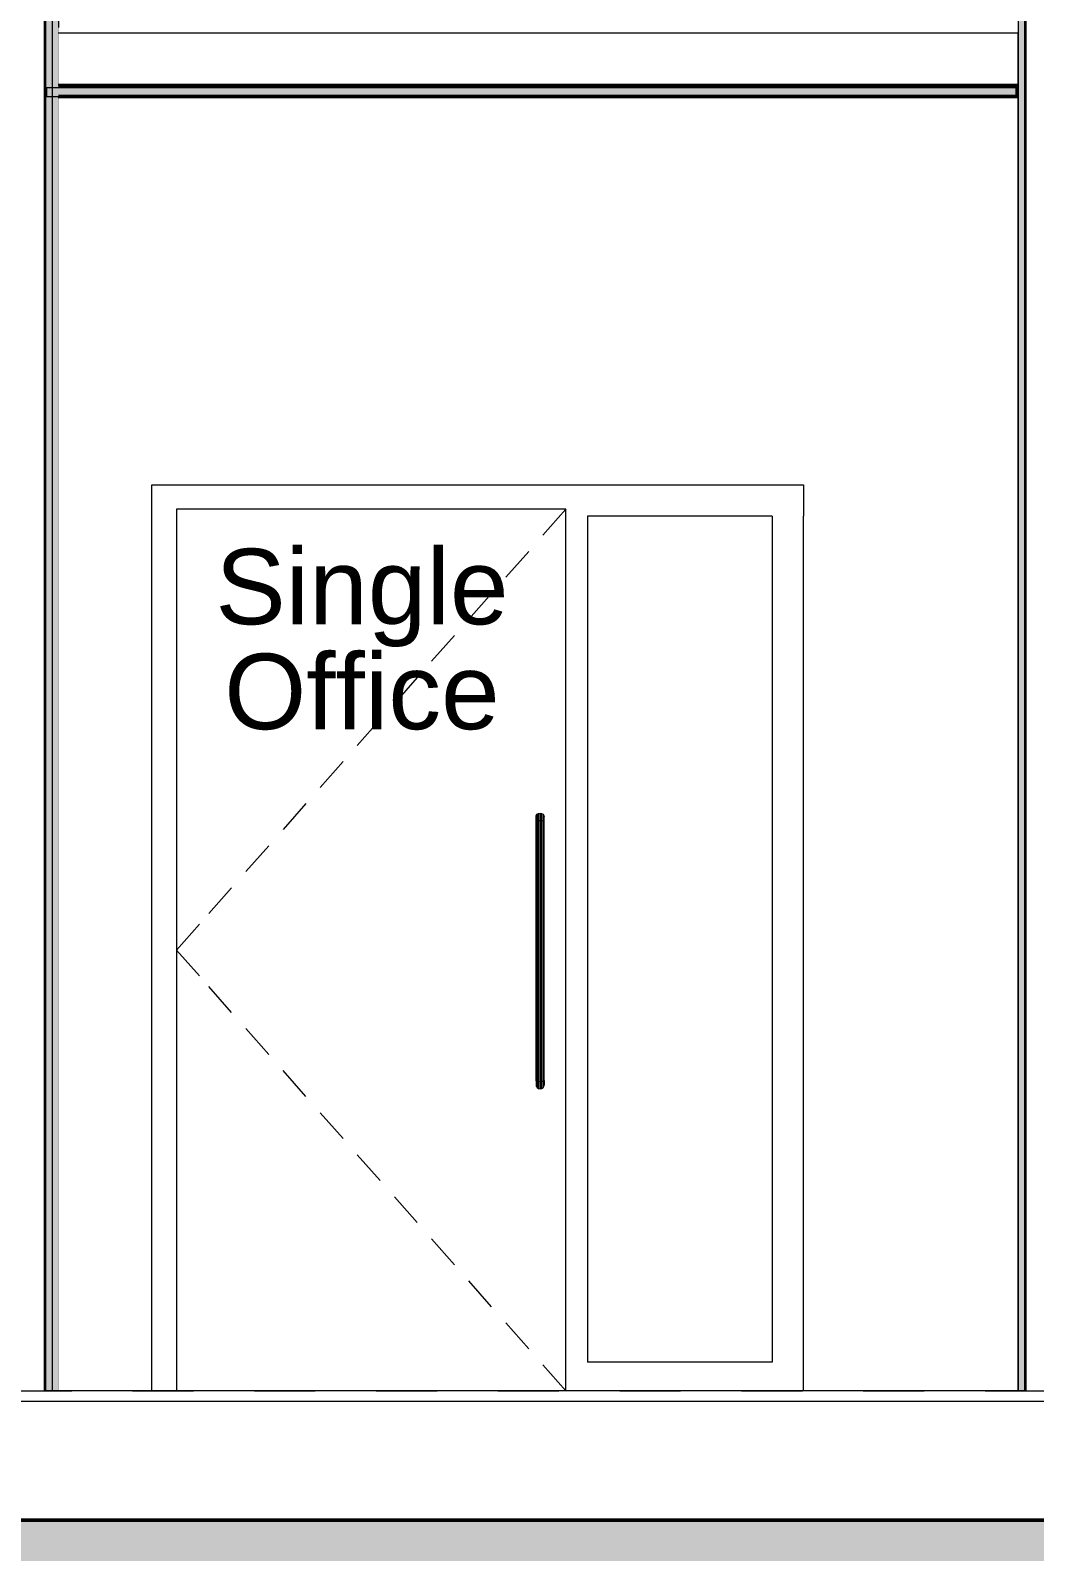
# Model space of a CAD drawing. Header units: millimetres. Extents: x -48147 to 1403542, y -455564 to 18123.
# Drawn here: x 1382476 to 1384803, y -438215 to -434690 of the extents above; entities that cross this region are included whole.
import ezdxf

# ---------------------------------------------------------------- set-up
doc = ezdxf.new("R2010")
doc.units = ezdxf.units.MM
doc.header["$MEASUREMENT"] = 0
doc.linetypes.add('Dashed', pattern=[2822.222233, 1411.111116, -1411.111116])
doc.linetypes.add('Wipeout_Contour', pattern=[1000, 0, -1000])
for name, color, linetype, lineweight, true_color in [('0_Pen_No__105', 7, 'Continuous', 15, 0xa6a6a6), ('A-230-M_FLOOR.IFC Import_Pen_No__109', 7, 'Continuous', 15, 0xa6a6a6), ('A-230-M_FLOOR.IFC Import_Pen_No__29', 7, 'Continuous', 50, 0x2a2a2a), ('New_A-20-M_Ceiling_Pen_No__107', 7, 'Continuous', 15, 0xa6a6a6), ('New_A-20-M_Ceiling_Pen_No__29', 7, 'Continuous', 50, 0x2a2a2a), ('New_A-25-M_Wall_Int_Pen_No__107', 7, 'Continuous', 15, 0xa6a6a6), ('New_ArchiCAD Doors_Pen_No__63', 7, 'Continuous', 20, 0x606060)]:
    doc.layers.add(name, color=color, linetype=linetype, lineweight=lineweight, true_color=true_color)
for name, color, linetype in [('A-230-M_FLOOR.IFC Import', 7, 'Continuous'), ('New_A-20-M_Ceiling', 7, 'Continuous'), ('New_A-20-M_Floor_Slab', 7, 'Continuous'), ('New_A-25-M_Wall_Int', 7, 'Continuous'), ('New_A-95-D_1_20', 7, 'Continuous'), ('New_ArchiCAD Doors', 7, 'Continuous'), ('S-280-M_STRUCT_FRAME.IFC Import', 7, 'Continuous')]:
    doc.layers.add(name, color=color, linetype=linetype)
for name, color, linetype, lineweight in [('A-95-P_Text_1_50_GA_Pen_No__1', 7, 'Continuous', 13), ('HATCHING_Pen_No__1', 7, 'Continuous', 13), ('HATCHING_Pen_No__146', 8, 'Continuous', 0), ('New_A-20-M_Floor_Slab_Pen_No__4', 7, 'Continuous', 20), ('New_A-25-M_Wall_Int_Pen_No__1', 7, 'Continuous', 13), ('New_A-25-M_Wall_Int_Pen_No__87', 8, 'Continuous', 20), ('New_A-95-D_1_20_Pen_No__1', 7, 'Continuous', 13), ('New_ArchiCAD Doors_Pen_No__3', 7, 'Continuous', 18), ('New_ArchiCAD Doors_Pen_No__93', 8, 'Continuous', 13), ('S-280-M_STRUCT_FRAME.IFC Import_Pen_No__90', 8, 'Continuous', 20)]:
    doc.layers.add(name, color=color, linetype=linetype, lineweight=lineweight)
doc.styles.add('GENERATED_STYLE_1', font='')
doc.styles.add('GENERATED_STYLE_2', font='')
doc.styles.get('GENERATED_STYLE_1').set_extended_font_data('Arial')
doc.styles.get('GENERATED_STYLE_2').set_extended_font_data('Swis721 BT')
doc.dimstyles.new('GENERATED_STYLE__2', dxfattribs={"dimtxt": 125, "dimasz": 47.5, "dimexe": 0.18, "dimexo": 50, "dimgap": 0.09, "dimtad": 1, "dimdec": 0, "dimzin": 0, "dimdsep": 46, "dimtxsty": 'GENERATED_STYLE_1', "dimblk": 'ARROWHEAD_2', "dimblk1": 'ARROWHEAD_2', "dimblk2": 'ARROWHEAD_2', "dimcen": 0.09, "dimclrd": 7, "dimclre": 7, "dimclrt": 7, "dimadec": 0, "dimazin": 0, "dimtfac": 1, "dimtdec": 4, "dimtmove": 0, "dimatfit": 3, "dimfxl": 1, "dimtolj": 1, "dimtzin": 0, "dimarcsym": 0})

# ---------------------------------------------------------------- blocks, each defined once
blk = doc.blocks.new('Section Elem_43_1', base_point=(1418663.2, -449992.5))
at = {"color": 254, "linetype": 'Wipeout_Contour', "lineweight": 0, "ltscale": 5807446.760103487}
blk.add_wipeout([(1384762.9, -434695.9), (1384762.9, -437842.5), (1384763.6, -437842.5), (1384763.6, -434695.9)], dxfattribs=at).dxf.layer = 'New_A-25-M_Wall_Int'
at = {"color": 254, "linetype": 'Wipeout_Contour', "lineweight": 0, "ltscale": 17417294.64585203}
blk.add_wipeout([(1384763.6, -434092.5), (1384763.6, -434247.4), (1384763.7, -434247.5), (1384763.7, -434271.3), (1384763.7, -434312.4), (1384763.7, -434334), (1384763.7, -434353.4), (1384763.7, -434377.3), (1384763.6, -434377.4), (1384763.6, -437842.5), (1384765, -437842.5), (1384765, -434092.5)], dxfattribs=at).dxf.layer = 'New_A-25-M_Wall_Int'
at = {"layer": 'New_A-25-M_Wall_Int_Pen_No__107', "linetype": 'Continuous'}
blk.add_hatch(color=256, dxfattribs=at).paths.add_polyline_path([(1384765, -434092.5), (1384765, -437842.5), (1384780, -437842.5), (1384780, -434092.5)])
at = {"layer": 'New_A-25-M_Wall_Int_Pen_No__107', "linetype": 'Continuous', "lineweight": 0, "true_color": 0x535353}
blk.add_hatch(color=251, dxfattribs=at).paths.add_polyline_path([(1384780, -437842.5), (1384783, -437842.5), (1384783, -434092.5), (1384780, -434092.5)])
at = {"layer": 'New_A-25-M_Wall_Int_Pen_No__1', "linetype": 'Continuous'}
blk.add_line((1384765, -434092.5), (1384765, -437842.5), dxfattribs=at)
at = {"layer": 'New_A-25-M_Wall_Int_Pen_No__87', "linetype": 'Continuous'}
for p, q in [((1384762.9, -434695.9), (1384762.9, -434817.5)), ((1384762.9, -434842.5), (1384762.9, -437842.5))]:
    blk.add_line(p, q, dxfattribs=at)
at = {"color": 254, "linetype": 'Wipeout_Contour', "lineweight": 0, "ltscale": 5807199.199859116}
blk.add_wipeout([(1384783, -437842.5), (1384803, -437842.5), (1384803, -434092.5), (1384783, -434092.5)], dxfattribs=at).dxf.layer = 'New_A-25-M_Wall_Int'
at = {"layer": 'New_A-25-M_Wall_Int_Pen_No__1', "linetype": 'Continuous'}
for p, q in [((1384780, -434092.5), (1384780, -437842.5)), ((1384783, -434092.5), (1384783, -437842.5))]:
    blk.add_line(p, q, dxfattribs=at)
blk = doc.blocks.new('Section Elem_47_1', base_point=(1418663.2, -449992.5))
at = {"layer": 'New_A-25-M_Wall_Int_Pen_No__107', "linetype": 'Continuous'}
for points in [[(1382425.9, -434092.5), (1382410.9, -434092.5), (1382410.9, -437842.5), (1382425.9, -437842.5)], [(1382440.9, -434092.5), (1382425.9, -434092.5), (1382425.9, -437842.5), (1382440.9, -437842.5)], [(1382540.9, -434092.5), (1382525.9, -434092.5), (1382525.9, -437842.5), (1382540.9, -437842.5)]]:
    blk.add_hatch(color=256, dxfattribs=at).paths.add_polyline_path(points)
at = {"layer": 'New_A-25-M_Wall_Int_Pen_No__107', "linetype": 'Continuous', "lineweight": 0, "true_color": 0x535353}
blk.add_hatch(color=251, dxfattribs=at).paths.add_polyline_path([(1382443.9, -434092.5), (1382440.9, -434092.5), (1382440.9, -437842.5), (1382443.9, -437842.5)])
at = {"layer": 'New_A-25-M_Wall_Int_Pen_No__1', "linetype": 'Continuous'}
for p, q in [((1382410.9, -434092.5), (1382410.9, -434817.5)), ((1382425.9, -434092.5), (1382425.9, -437842.5)), ((1382525.9, -434092.5), (1382525.9, -437842.5)), ((1382540.9, -434092.5), (1382540.9, -434817.5)), ((1382410.9, -434842.5), (1382410.9, -437842.5)), ((1382540.9, -434842.5), (1382540.9, -437842.5))]:
    blk.add_line(p, q, dxfattribs=at)
at = {"color": 254, "linetype": 'Wipeout_Contour', "lineweight": 0, "ltscale": 5798359.030003248}
blk.add_wipeout([(1382507.9, -434092.5), (1382443.9, -434092.5), (1382443.9, -437842.5), (1382507.9, -437842.5)], dxfattribs=at).dxf.layer = 'New_A-25-M_Wall_Int'
at = {"layer": 'New_A-25-M_Wall_Int_Pen_No__107', "linetype": 'Continuous', "lineweight": 0, "true_color": 0x535353}
blk.add_hatch(color=251, dxfattribs=at).paths.add_polyline_path([(1382510.9, -434092.5), (1382507.9, -434092.5), (1382507.9, -437842.5), (1382510.9, -437842.5)])
at = {"layer": 'New_A-25-M_Wall_Int_Pen_No__107', "linetype": 'Continuous'}
blk.add_hatch(color=256, dxfattribs=at).paths.add_polyline_path([(1382525.9, -434092.5), (1382510.9, -434092.5), (1382510.9, -437842.5), (1382525.9, -437842.5)])
at = {"layer": 'New_A-25-M_Wall_Int_Pen_No__1', "linetype": 'Continuous'}
for p, q in [((1382440.9, -434092.5), (1382440.9, -437842.5)), ((1382443.9, -434092.5), (1382443.9, -437842.5)), ((1382507.9, -434092.5), (1382507.9, -437842.5)), ((1382510.9, -434092.5), (1382510.9, -437842.5))]:
    blk.add_line(p, q, dxfattribs=at)
at = {"layer": 'New_A-25-M_Wall_Int_Pen_No__1', "linetype": 'Continuous', "flags": 128}
blk.add_lwpolyline([(1382540.9, -434092.5), (1382525.9, -434092.5), (1382510.9, -434092.5), (1382507.9, -434092.5), (1382443.9, -434092.5), (1382440.9, -434092.5), (1382425.9, -434092.5), (1382410.9, -434092.5)], dxfattribs=at)
blk = doc.blocks.new('Section Elem_69_1', base_point=(1418663.2, -449992.5))
at = {"color": 254, "linetype": 'Wipeout_Contour', "lineweight": 0, "ltscale": 5801387.548082283}
blk.add_wipeout([(1382540.9, -434817.5), (1384762.9, -434817.5), (1384762.9, -434695.9), (1382540.9, -434695.9)], dxfattribs=at).dxf.layer = 'New_A-25-M_Wall_Int'
at = {"color": 254, "linetype": 'Wipeout_Contour', "lineweight": 0, "ltscale": 11606599.2881616}
blk.add_wipeout([(1382540.9, -437842.5), (1382757.6, -437842.5), (1382757.6, -435742.5), (1384267.6, -435742.5), (1384267.6, -437842.5), (1384762.9, -437842.5), (1384762.9, -434842.5), (1382540.9, -434842.5)], dxfattribs=at).dxf.layer = 'New_A-25-M_Wall_Int'
blk = doc.blocks.new('Section Elem_70_1', base_point=(1418663.2, -449992.5))
at = {"layer": 'New_ArchiCAD Doors_Pen_No__3', "linetype": 'Continuous'}
for p, q in [((1383630.6, -435897), (1383577.6, -435956.9)), ((1383544.6, -435994.4), (1383491.6, -436054.4)), ((1383458.5, -436091.9), (1383405.6, -436151.8)), ((1383372.5, -436189.3), (1383319.5, -436249.3)), ((1383286.4, -436286.8), (1383233.5, -436346.7)), ((1383200.4, -436384.2), (1383147.4, -436444.2)), ((1383114.3, -436481.7), (1383061.4, -436541.6)), ((1383028.3, -436579.1), (1382975.3, -436639.1)), ((1382942.2, -436676.6), (1382889.3, -436736.5)), ((1382942.2, -436965.5), (1382889.3, -436905.5)), ((1383028.3, -437063), (1382975.3, -437003)), ((1383114.3, -437160.4), (1383061.4, -437100.4)), ((1383200.4, -437257.8), (1383147.4, -437197.9)), ((1383286.4, -437355.3), (1383233.5, -437295.3)), ((1383372.5, -437452.7), (1383319.5, -437392.8)), ((1383458.5, -437550.2), (1383405.6, -437490.2)), ((1383544.6, -437647.6), (1383491.6, -437587.7)), ((1383630.6, -437745.1), (1383577.6, -437685.1))]:
    blk.add_line(p, q, dxfattribs=at)
at = {"color": 254, "linetype": 'Wipeout_Contour', "lineweight": 0, "ltscale": 5800576.614668331}
blk.add_wipeout([(1382814.6, -437842.5), (1382814.6, -435815.5), (1382757.6, -435815.5), (1382757.6, -437842.5)], dxfattribs=at).dxf.layer = 'New_ArchiCAD Doors'
at = {"color": 254, "linetype": 'Wipeout_Contour', "lineweight": 0, "ltscale": 7255585.197118788}
blk.add_wipeout([(1383716.6, -435815.5), (1383716.6, -437842.5), (1383766.6, -437842.5), (1383766.6, -437776.5), (1383766.6, -435815.5)], dxfattribs=at).dxf.layer = 'New_ArchiCAD Doors'
at = {"color": 254, "linetype": 'Wipeout_Contour', "lineweight": 0, "ltscale": 7257861.421600363}
blk.add_wipeout([(1384267.6, -435815.5), (1384194.6, -435815.5), (1384194.6, -437776.5), (1384194.6, -437842.5), (1384267.6, -437842.5)], dxfattribs=at).dxf.layer = 'New_ArchiCAD Doors'
at = {"color": 254, "linetype": 'Wipeout_Contour', "lineweight": 0, "ltscale": 5804290.996193988}
blk.add_wipeout([(1383663.8, -437124.8), (1383663.8, -437139.9), (1383665.9, -437136.8), (1383665.9, -437124.1)], dxfattribs=at).dxf.layer = 'New_ArchiCAD Doors'
at = {"layer": 'New_ArchiCAD Doors_Pen_No__3', "linetype": 'Continuous'}
for p, q in [((1382867.6, -436761.1), (1382814.6, -436821)), ((1382867.6, -436881), (1382814.6, -436821)), ((1383716.6, -437842.5), (1383663.7, -437782.6))]:
    blk.add_line(p, q, dxfattribs=at)
at = {"color": 254, "linetype": 'Wipeout_Contour', "lineweight": 0, "ltscale": 14505215.57152892}
blk.add_wipeout([(1382757.6, -435742.5), (1382757.6, -435815.5), (1382814.6, -435815.5), (1382814.6, -435799.5), (1383716.6, -435799.5), (1383716.6, -435815.5), (1383766.6, -435815.5), (1384194.6, -435815.5), (1384267.6, -435815.5), (1384267.6, -435742.5)], dxfattribs=at).dxf.layer = 'New_ArchiCAD Doors'
at = {"color": 254, "linetype": 'Wipeout_Contour', "lineweight": 0, "ltscale": 5804243.262048865}
blk.add_wipeout([(1383650.3, -437139.6), (1383653.4, -437141.7), (1383653.4, -437125.2), (1383650.3, -437124.7)], dxfattribs=at).dxf.layer = 'New_ArchiCAD Doors'
at = {"color": 254, "linetype": 'Wipeout_Contour', "lineweight": 0, "ltscale": 5806313.285848929}
blk.add_wipeout([(1383766.6, -437776.5), (1383766.6, -437842.5), (1384194.6, -437842.5), (1384194.6, -437776.5)], dxfattribs=at).dxf.layer = 'New_ArchiCAD Doors'
at = {"layer": 'New_ArchiCAD Doors_Pen_No__3', "linetype": 'Continuous'}
blk.add_line((1383716.6, -435799.5), (1383663.7, -435859.5), dxfattribs=at)
at = {"layer": 'New_ArchiCAD Doors_Pen_No__63', "linetype": 'Continuous'}
for p, q in [((1382757.6, -435742.5), (1384267.6, -435742.5)), ((1382757.6, -435815.5), (1382757.6, -435742.5)), ((1384267.6, -435742.5), (1384267.6, -435815.5)), ((1382757.6, -437842.5), (1382757.6, -435815.5)), ((1383716.6, -435799.5), (1382814.6, -435799.5)), ((1382814.6, -435799.5), (1382814.6, -437842.5)), ((1383716.6, -437842.5), (1383716.6, -435799.5)), ((1384267.6, -437842.5), (1384267.6, -435815.5))]:
    blk.add_line(p, q, dxfattribs=at)
at = {"color": 254, "linetype": 'Wipeout_Contour', "lineweight": 0, "ltscale": 5805093.052301015}
blk.add_wipeout([(1384194.6, -437776.5), (1384194.6, -435815.5), (1383766.6, -435815.5), (1383766.6, -437776.5)], dxfattribs=at).dxf.layer = 'New_ArchiCAD Doors'
at = {"color": 254, "linetype": 'Wipeout_Contour', "lineweight": 0, "ltscale": 5804282.886163397}
blk.add_wipeout([(1383663.8, -437139.9), (1383663.8, -437124.8), (1383660.6, -437125.2), (1383660.6, -437141.9)], dxfattribs=at).dxf.layer = 'New_ArchiCAD Doors'
at = {"layer": 'New_ArchiCAD Doors_Pen_No__63', "linetype": 'Continuous'}
for p, q in [((1383766.6, -435815.5), (1383766.6, -437776.5)), ((1384194.6, -435815.5), (1383766.6, -435815.5)), ((1384194.6, -435815.5), (1384194.6, -437776.5)), ((1384194.6, -437776.5), (1383766.6, -437776.5))]:
    blk.add_line(p, q, dxfattribs=at)
at = {"color": 254, "linetype": 'Wipeout_Contour', "lineweight": 0, "ltscale": 5804270.976029759}
blk.add_wipeout([(1383660.6, -437141.9), (1383660.6, -437125.2), (1383657, -437125.3), (1383657, -437142.5)], dxfattribs=at).dxf.layer = 'New_ArchiCAD Doors'
at = {"color": 254, "linetype": 'Wipeout_Contour', "lineweight": 0, "ltscale": 5804257.060688401}
blk.add_wipeout([(1383657, -437142.5), (1383657, -437125.3), (1383653.4, -437125.2), (1383653.4, -437141.7)], dxfattribs=at).dxf.layer = 'New_ArchiCAD Doors'
at = {"color": 254, "linetype": 'Wipeout_Contour', "lineweight": 0, "ltscale": 5804294.170041434}
blk.add_wipeout([(1383665.9, -437124.1), (1383665.9, -437136.8), (1383666.6, -437133.5), (1383666.6, -437123.3)], dxfattribs=at).dxf.layer = 'New_ArchiCAD Doors'
at = {"color": 254, "linetype": 'Wipeout_Contour', "lineweight": 0, "ltscale": 5804231.695382245}
blk.add_wipeout([(1383648.3, -437124), (1383648.3, -437136.5), (1383650.3, -437139.6), (1383650.3, -437124.7)], dxfattribs=at).dxf.layer = 'New_ArchiCAD Doors'
at = {"color": 254, "linetype": 'Wipeout_Contour', "lineweight": 0, "ltscale": 5804224.118473348}
blk.add_wipeout([(1383647.7, -437123.2), (1383647.7, -437132.9), (1383648.3, -437136.5), (1383648.3, -437124)], dxfattribs=at).dxf.layer = 'New_ArchiCAD Doors'
at = {"color": 254, "linetype": 'Wipeout_Contour', "lineweight": 0, "ltscale": 5803870.242384987}
blk.add_wipeout([(1383650.3, -437124.7), (1383653.4, -437125.2), (1383653.4, -436520.9), (1383650.3, -436521.4)], dxfattribs=at).dxf.layer = 'New_ArchiCAD Doors'
at = {"color": 254, "linetype": 'Wipeout_Contour', "lineweight": 0, "ltscale": 5803925.231923544}
blk.add_wipeout([(1383666.6, -437123.3), (1383666.6, -436522.7), (1383665.9, -436522), (1383665.9, -437124.1)], dxfattribs=at).dxf.layer = 'New_ArchiCAD Doors'
at = {"color": 254, "linetype": 'Wipeout_Contour', "lineweight": 0, "ltscale": 5803919.711356814}
blk.add_wipeout([(1383665.9, -437124.1), (1383665.9, -436522), (1383663.8, -436521.3), (1383663.8, -437124.8)], dxfattribs=at).dxf.layer = 'New_ArchiCAD Doors'
at = {"color": 254, "linetype": 'Wipeout_Contour', "lineweight": 0, "ltscale": 5803909.726449993}
blk.add_wipeout([(1383663.8, -437124.8), (1383663.8, -436521.3), (1383660.6, -436520.9), (1383660.6, -437125.2)], dxfattribs=at).dxf.layer = 'New_ArchiCAD Doors'
at = {"color": 254, "linetype": 'Wipeout_Contour', "lineweight": 0, "ltscale": 5803896.818994861}
blk.add_wipeout([(1383660.6, -437125.2), (1383660.6, -436520.9), (1383657, -436520.7), (1383657, -437125.3)], dxfattribs=at).dxf.layer = 'New_ArchiCAD Doors'
at = {"color": 254, "linetype": 'Wipeout_Contour', "lineweight": 0, "ltscale": 5803882.954035053}
blk.add_wipeout([(1383657, -437125.3), (1383657, -436520.7), (1383653.4, -436520.9), (1383653.4, -437125.2)], dxfattribs=at).dxf.layer = 'New_ArchiCAD Doors'
at = {"color": 254, "linetype": 'Wipeout_Contour', "lineweight": 0, "ltscale": 5803556.302304}
blk.add_wipeout([(1383665.9, -436509.2), (1383665.9, -436522), (1383666.6, -436522.7), (1383666.6, -436512.5)], dxfattribs=at).dxf.layer = 'New_ArchiCAD Doors'
at = {"color": 254, "linetype": 'Wipeout_Contour', "lineweight": 0, "ltscale": 5803548.436996242}
blk.add_wipeout([(1383665.9, -436509.2), (1383663.8, -436506.2), (1383663.8, -436521.3), (1383665.9, -436522)], dxfattribs=at).dxf.layer = 'New_ArchiCAD Doors'
at = {"color": 254, "linetype": 'Wipeout_Contour', "lineweight": 0, "ltscale": 5803536.578813386}
blk.add_wipeout([(1383663.8, -436521.3), (1383663.8, -436506.2), (1383660.6, -436504.2), (1383660.6, -436520.9)], dxfattribs=at).dxf.layer = 'New_ArchiCAD Doors'
at = {"color": 254, "linetype": 'Wipeout_Contour', "lineweight": 0, "ltscale": 5803855.549742617}
blk.add_wipeout([(1383648.3, -437124), (1383648.3, -436522.1), (1383647.7, -436522.9), (1383647.7, -437123.2)], dxfattribs=at).dxf.layer = 'New_ArchiCAD Doors'
at = {"color": 254, "linetype": 'Wipeout_Contour', "lineweight": 0, "ltscale": 5803860.619277496}
blk.add_wipeout([(1383650.3, -436521.4), (1383648.3, -436522.1), (1383648.3, -437124), (1383650.3, -437124.7)], dxfattribs=at).dxf.layer = 'New_ArchiCAD Doors'
at = {"layer": 'New_ArchiCAD Doors_Pen_No__93', "linetype": 'Continuous'}
for p, q in [((1383647.7, -437123.2), (1383647.7, -437132.9)), ((1383647.7, -437123.2), (1383648.3, -437124)), ((1383647.7, -437132.9), (1383648.3, -437136.5)), ((1383648.3, -437124), (1383648.3, -437136.5)), ((1383648.3, -437124), (1383650.3, -437124.7)), ((1383650.3, -437124.7), (1383650.3, -437139.6)), ((1383650.3, -437124.7), (1383653.4, -437125.2)), ((1383653.4, -437125.2), (1383653.4, -437141.7)), ((1383653.4, -437125.2), (1383657, -437125.3)), ((1383657, -437125.3), (1383660.6, -437125.2)), ((1383657, -437125.3), (1383657, -437142.5)), ((1383660.6, -437125.2), (1383663.8, -437124.8)), ((1383660.6, -437125.2), (1383660.6, -437141.9)), ((1383663.8, -437124.8), (1383665.9, -437124.1)), ((1383663.8, -437124.8), (1383663.8, -437139.9)), ((1383665.9, -437124.1), (1383666.6, -437123.3)), ((1383665.9, -437124.1), (1383665.9, -437136.8)), ((1383665.9, -437136.8), (1383666.6, -437133.5)), ((1383666.6, -437123.3), (1383666.6, -437133.5)), ((1383648.3, -437136.5), (1383650.3, -437139.6)), ((1383650.3, -437139.6), (1383653.4, -437141.7)), ((1383653.4, -437141.7), (1383657, -437142.5)), ((1383657, -437142.5), (1383660.6, -437141.9)), ((1383660.6, -437141.9), (1383663.8, -437139.9)), ((1383663.8, -437139.9), (1383665.9, -437136.8))]:
    blk.add_line(p, q, dxfattribs=at)
at = {"color": 254, "linetype": 'Wipeout_Contour', "lineweight": 0, "ltscale": 5803486.989196965}
blk.add_wipeout([(1383648.3, -436509.6), (1383647.7, -436513.2), (1383647.7, -436522.9), (1383648.3, -436522.1)], dxfattribs=at).dxf.layer = 'New_ArchiCAD Doors'
at = {"color": 254, "linetype": 'Wipeout_Contour', "lineweight": 0, "ltscale": 5803489.553469539}
blk.add_wipeout([(1383648.3, -436509.6), (1383648.3, -436522.1), (1383650.3, -436521.4), (1383650.3, -436506.4)], dxfattribs=at).dxf.layer = 'New_ArchiCAD Doors'
at = {"color": 254, "linetype": 'Wipeout_Contour', "lineweight": 0, "ltscale": 5803497.23467575}
blk.add_wipeout([(1383653.4, -436504.3), (1383650.3, -436506.4), (1383650.3, -436521.4), (1383653.4, -436520.9)], dxfattribs=at).dxf.layer = 'New_ArchiCAD Doors'
at = {"color": 254, "linetype": 'Wipeout_Contour', "lineweight": 0, "ltscale": 5803522.674897559}
blk.add_wipeout([(1383660.6, -436520.9), (1383660.6, -436504.2), (1383657, -436503.5), (1383657, -436520.7)], dxfattribs=at).dxf.layer = 'New_ArchiCAD Doors'
at = {"color": 254, "linetype": 'Wipeout_Contour', "lineweight": 0, "ltscale": 5803508.860274627}
blk.add_wipeout([(1383657, -436520.7), (1383657, -436503.5), (1383653.4, -436504.3), (1383653.4, -436520.9)], dxfattribs=at).dxf.layer = 'New_ArchiCAD Doors'
at = {"layer": 'New_ArchiCAD Doors_Pen_No__93', "linetype": 'Continuous'}
for p, q in [((1383647.7, -436513.2), (1383648.3, -436509.6)), ((1383647.7, -436522.9), (1383647.7, -436513.2)), ((1383647.7, -436522.9), (1383648.3, -436522.1)), ((1383647.7, -436522.9), (1383647.7, -437123.2)), ((1383648.3, -436509.6), (1383650.3, -436506.4)), ((1383648.3, -436522.1), (1383648.3, -436509.6)), ((1383648.3, -436522.1), (1383650.3, -436521.4)), ((1383648.3, -437124), (1383648.3, -436522.1)), ((1383650.3, -436506.4), (1383653.4, -436504.3)), ((1383650.3, -436521.4), (1383650.3, -436506.4)), ((1383650.3, -436521.4), (1383653.4, -436520.9)), ((1383650.3, -437124.7), (1383650.3, -436521.4)), ((1383653.4, -436504.3), (1383657, -436503.5)), ((1383653.4, -436520.9), (1383653.4, -436504.3)), ((1383653.4, -436520.9), (1383657, -436520.7)), ((1383653.4, -437125.2), (1383653.4, -436520.9)), ((1383657, -436520.7), (1383657, -436503.5)), ((1383657, -436503.5), (1383660.6, -436504.2)), ((1383657, -437125.3), (1383657, -436520.7)), ((1383657, -436520.7), (1383660.6, -436520.9)), ((1383660.6, -436520.9), (1383660.6, -436504.2)), ((1383660.6, -436504.2), (1383663.8, -436506.2)), ((1383660.6, -437125.2), (1383660.6, -436520.9)), ((1383660.6, -436520.9), (1383663.8, -436521.3)), ((1383663.8, -436506.2), (1383665.9, -436509.2)), ((1383663.8, -436521.3), (1383663.8, -436506.2)), ((1383663.8, -437124.8), (1383663.8, -436521.3)), ((1383663.8, -436521.3), (1383665.9, -436522)), ((1383665.9, -436509.2), (1383666.6, -436512.5)), ((1383665.9, -436522), (1383665.9, -436509.2)), ((1383665.9, -437124.1), (1383665.9, -436522)), ((1383665.9, -436522), (1383666.6, -436522.7)), ((1383666.6, -436522.7), (1383666.6, -436512.5)), ((1383666.6, -437123.3), (1383666.6, -436522.7))]:
    blk.add_line(p, q, dxfattribs=at)
blk = doc.blocks.new('Section Elem_82_1', base_point=(1418663.2, -449992.5))
at = {"color": 254, "linetype": 'Wipeout_Contour', "lineweight": 0, "ltscale": 5795212.557145383}
blk.add_wipeout([(1374446.3, -437842.5), (1374446.3, -437867.5), (1387661.3, -437867.5), (1387661.3, -437842.5)], dxfattribs=at).dxf.layer = 'New_A-20-M_Floor_Slab'
at = {"layer": 'New_A-20-M_Floor_Slab_Pen_No__4', "linetype": 'Continuous'}
blk.add_line((1384765, -437842.5), (1382540.9, -437842.5), dxfattribs=at)
at = {"layer": 'New_A-20-M_Floor_Slab_Pen_No__4', "linetype": 'Continuous', "flags": 128}
for points in [[(1382540.9, -437842.5), (1382525.9, -437842.5), (1382510.9, -437842.5), (1382507.9, -437842.5)], [(1384783, -437842.5), (1384780, -437842.5), (1384765, -437842.5)]]:
    blk.add_lwpolyline(points, dxfattribs=at)
at = {"color": 254, "linetype": 'Wipeout_Contour', "lineweight": 0, "ltscale": 5795393.943428814}
blk.add_wipeout([(1374446.3, -437867.5), (1374446.3, -438142.5), (1387661.3, -438142.5), (1387661.3, -437867.5)], dxfattribs=at).dxf.layer = 'New_A-20-M_Floor_Slab'
at = {"layer": 'New_A-20-M_Floor_Slab_Pen_No__4', "linetype": 'Continuous'}
blk.add_line((1387661.3, -437867.5), (1374446.3, -437867.5), dxfattribs=at)
blk = doc.blocks.new('Section Elem_138_1', base_point=(1418663.2, -449992.5))
at = {"layer": 'New_A-20-M_Ceiling_Pen_No__107', "linetype": 'Continuous'}
blk.add_hatch(color=256, dxfattribs=at).paths.add_polyline_path([(1382540.9, -434817.5), (1382540.9, -434842.5), (1384762.9, -434842.5), (1384762.9, -434817.5)])
at = {"layer": 'New_A-20-M_Ceiling_Pen_No__29', "linetype": 'Continuous'}
for p, q in [((1384762.9, -434817.5), (1382540.9, -434817.5)), ((1384762.9, -434842.5), (1382540.9, -434842.5)), ((1384762.9, -434817.5), (1384762.9, -434842.5))]:
    blk.add_line(p, q, dxfattribs=at)
blk = doc.blocks.new('Section Elem_304_1', base_point=(1418663.2, -449992.5))
at = {"color": 254, "linetype": 'Wipeout_Contour', "lineweight": 0, "ltscale": 5801308.412482433}
blk.add_wipeout([(1384763.6, -434683.2), (1382540.9, -434683.2), (1382540.9, -434695.9), (1384763.6, -434695.9)], dxfattribs=at).dxf.layer = 'S-280-M_STRUCT_FRAME.IFC Import'
at = {"layer": 'S-280-M_STRUCT_FRAME.IFC Import_Pen_No__90', "linetype": 'Continuous'}
blk.add_line((1384763.6, -434695.9), (1382540.9, -434695.9), dxfattribs=at)
blk = doc.blocks.new('Section Elem_439_1', base_point=(1418663.2, -449992.5))
at = {"color": 254, "linetype": 'Wipeout_Contour', "lineweight": 0, "ltscale": 5795547.860124214}
blk.add_wipeout([(1387748.1, -438292.5), (1387748.1, -438142.5), (1374305.2, -438142.5), (1374305.2, -438292.5)], dxfattribs=at).dxf.layer = 'A-230-M_FLOOR.IFC Import'
at = {"layer": 'A-230-M_FLOOR.IFC Import_Pen_No__109', "linetype": 'Continuous'}
h = blk.add_hatch(dxfattribs=at)
h.set_pattern_fill('Lightweight_Concrete_0001', color=256, style=0, pattern_type=2)
h.set_pattern_definition([(0, (1418663.25, -449992.53), (0, 389.7114), [24.375, -200.625]), (0, (1418775.75, -449797.67), (0, 389.7114), [24.375, -200.625]), (60, (1418663.25, -449992.53), (-337.5, 194.8557), [24.375, -200.625]), (60, (1418888.25, -449992.53), (-337.5, 194.8557), [24.375, -200.625]), (120, (1418687.62, -449992.53), (337.5, 194.8557), [24.375, -200.625]), (120, (1418912.62, -449992.53), (337.5, 194.8557), [24.375, -200.625]), (0, (1418663.25, -449955.03), (0, 75), [0, -75, 0, -112.5]), (45, (1418700.75, -449955.03), (-53.03301, 53.03301), [0, -56.25, 0, -93.75])])
h.paths.add_polyline_path([(1387748.1, -438292.5), (1387748.1, -438142.5), (1374305.2, -438142.5), (1374305.2, -438292.5)])
at = {"layer": 'A-230-M_FLOOR.IFC Import_Pen_No__29', "linetype": 'Continuous', "flags": 128}
blk.add_lwpolyline([(1387748.1, -438142.5), (1387661.3, -438142.5), (1374446.3, -438142.5)], dxfattribs=at)
blk = doc.blocks.new('*D497', base_point=(1418663.2, -449992.5))
at = {"layer": 'New_A-95-D_1_20_Pen_No__1', "linetype": 'Continuous'}
for p, q in [((1374919.7, -438142.5), (1374919.7, -438112)), ((1374966.6, -438142.5), (1374872.9, -438142.5)), ((1374951, -438160.6), (1374888.5, -438124.5)), ((1374919.7, -438892.5), (1374919.7, -438142.5)), ((1377603.9, -438892.5), (1374872.9, -438892.5)), ((1374888.5, -438874.5), (1374951, -438910.6))]:
    blk.add_line(p, q, dxfattribs=at)
at = {"layer": 'New_A-95-D_1_20_Pen_No__1', "insert": (1374894.7, -438660.5), "char_height": 125, "attachment_point": 7, "rotation": 90, "style": 'GENERATED_STYLE_1'}
blk.add_mtext('\\A1;{\\fArial|b0|i0|c0|p34;750}', dxfattribs=at)
blk = doc.blocks.new('ARROWHEAD_2')
at = {"color": 0, "linetype": 'Continuous', "lineweight": 0}
for p, q in [((0, 0), (-1, 0)), ((-0.378, -0.655), (0.378, 0.655))]:
    blk.add_line(p, q, dxfattribs=at)
blk = doc.blocks.new('*D498', base_point=(1418663.2, -449992.5))
at = {"layer": 'New_A-95-D_1_20_Pen_No__1', "linetype": 'Continuous'}
for p, q in [((1377582.4, -434842.5), (1374872.9, -434842.5)), ((1374951, -434860.6), (1374888.5, -434824.5)), ((1374919.7, -434842.5), (1374919.7, -434812)), ((1374919.7, -437842.5), (1374919.7, -434842.5)), ((1374888.5, -437824.5), (1374951, -437860.6)), ((1374966.6, -437842.5), (1374872.9, -437842.5)), ((1374919.7, -437873.1), (1374919.7, -437842.5))]:
    blk.add_line(p, q, dxfattribs=at)
at = {"layer": 'New_A-95-D_1_20_Pen_No__1', "insert": (1374894.7, -436557), "char_height": 125, "attachment_point": 7, "rotation": 90, "style": 'GENERATED_STYLE_1'}
blk.add_mtext('\\A1;{\\fArial|b0|i0|c0|p34;3,000}', dxfattribs=at)
blk = doc.blocks.new('S-22 Building Section_STORY_MARKER', base_point=(1418663.2, -449992.5))
at = {"layer": '0_Pen_No__105', "linetype": 'Dashed', "ltscale": 0.1}
blk.add_line((1369166.1, -437842.5), (1399880.2, -437842.5), dxfattribs=at)

msp = doc.modelspace()

# ---------------------------------------------------------------- block references
at = {"layer": 'New_A-25-M_Wall_Int'}
for name in ['Section Elem_47_1', 'Section Elem_43_1']:
    msp.add_blockref(name, (1418663.2, -449992.5), dxfattribs=at)

# ---------------------------------------------------------------- next in the draw order: block references
msp.add_blockref('Section Elem_69_1', (1418663.2, -449992.5), dxfattribs=at)

# ---------------------------------------------------------------- next in the draw order: hatches: boundary and pattern name
at = {"layer": 'HATCHING_Pen_No__146', "linetype": 'Continuous'}
msp.add_hatch(color=256, dxfattribs=at).paths.add_polyline_path([(1382512.9, -434842.5), (1384762.8, -434842.5), (1384762.8, -434822.5), (1382512.9, -434822.5)])

# ---------------------------------------------------------------- next in the draw order: linework, layer by layer
at = {"layer": 'HATCHING_Pen_No__1', "linetype": 'Continuous', "flags": 128}
msp.add_lwpolyline([(1382512.9, -434842.5), (1384762.8, -434842.5), (1384762.8, -434822.5), (1382512.9, -434822.5)], close=True, dxfattribs=at)

# ---------------------------------------------------------------- next in the draw order: block references
at = {"layer": 'New_A-20-M_Ceiling'}
msp.add_blockref('Section Elem_138_1', (1418663.2, -449992.5), dxfattribs=at)
at = {"layer": 'New_ArchiCAD Doors'}
msp.add_blockref('Section Elem_70_1', (1418663.2, -449992.5), dxfattribs=at)
at = {"layer": 'S-280-M_STRUCT_FRAME.IFC Import'}
msp.add_blockref('Section Elem_304_1', (1418663.2, -449992.5), dxfattribs=at)

# ---------------------------------------------------------------- next in the draw order: block references
at = {"layer": 'New_A-20-M_Floor_Slab'}
msp.add_blockref('Section Elem_82_1', (1418663.2, -449992.5), dxfattribs=at)

# ---------------------------------------------------------------- next in the draw order: texts
at = {"layer": 'A-95-P_Text_1_50_GA_Pen_No__1', "linetype": 'Continuous', "insert": (1383244.3, -435891), "char_height": 175, "width": 3634.245, "attachment_point": 2, "line_spacing_factor": 0.833332, "style": 'GENERATED_STYLE_2'}
msp.add_mtext('\\A1;{\\fSwis721 BT|b0|i0|c0|p34;Single\\P\\fSwis721 BT|b0|i0|c0|p34;Office}', dxfattribs=at)

# ---------------------------------------------------------------- next in the draw order: block references
at = {"layer": 'A-230-M_FLOOR.IFC Import'}
msp.add_blockref('Section Elem_439_1', (1418663.2, -449992.5), dxfattribs=at)

# ---------------------------------------------------------------- next in the draw order: dimensions: what is measured, and where the dimension line sits
at = {"layer": 'New_A-95-D_1_20', "linetype": 'Continuous'}
dim = msp.add_linear_dim(base=(1374919.7, -434842.5), p1=(1384052.3, -437842.5), p2=(1377632.4, -434842.5), angle=90, dimstyle='GENERATED_STYLE__2', dxfattribs=at)
dim.commit()
dim.dimension.update_dxf_attribs({"geometry": '*D498', "text_midpoint": (1374832.2, -436319.9), "dimtype": 160, "text_rotation": 90})

# ---------------------------------------------------------------- next in the draw order: dimensions: what is measured, and where the dimension line sits
dim = msp.add_linear_dim(base=(1374919.7, -438142.5), p1=(1377653.9, -438892.5), p2=(1384052.3, -438142.5), angle=90, dimstyle='GENERATED_STYLE__2', dxfattribs=at)
dim.commit()
dim.dimension.update_dxf_attribs({"geometry": '*D497', "text_midpoint": (1374832.2, -438502.5), "dimtype": 160, "text_rotation": 90})

# ---------------------------------------------------------------- next in the draw order: block references
at = {"linetype": 'Continuous', "lineweight": 0}
msp.add_blockref('S-22 Building Section_STORY_MARKER', (1418663.2, -449992.5), dxfattribs=at)

doc.saveas('drawing.dxf')
